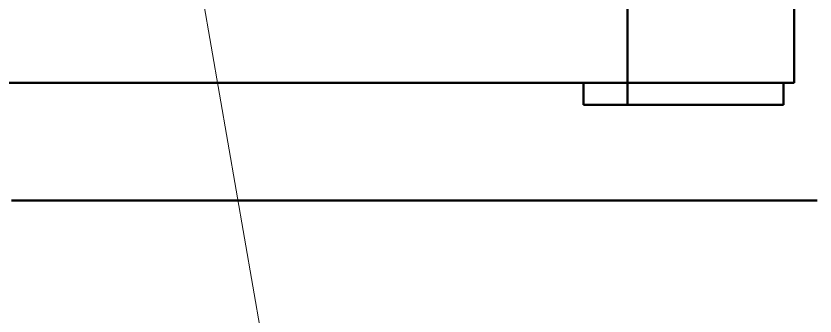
# Model space of a CAD drawing. Header units: millimetres. Extents: x 0 to 900, y 0 to 148.
# Drawn here: x 54 to 72.25, y 34.76 to 41.61 of the extents above; entities that cross this region are included whole.
import ezdxf

# ---------------------------------------------------------------- set-up
doc = ezdxf.new("R2010")
doc.units = ezdxf.units.MM
doc.header["$LTSCALE"] = 0.125
for name, color, linetype, lineweight in [('DIM', 7, 'Continuous', 18), ('SECTION_HATCH', 8, 'Continuous', 13), ('VISIBLE', 7, 'Continuous', 50)]:
    doc.layers.add(name, color=color, linetype=linetype, lineweight=lineweight)

msp = doc.modelspace()

# ---------------------------------------------------------------- hatches: boundary and pattern name
at = {"layer": 'SECTION_HATCH'}
h = msp.add_hatch(color=9, dxfattribs=at)
h.dxf.hatch_style = 1
h.paths.add_polyline_path([(62.443, 40.08), (62.342, 40.08), (62.24, 40.08), (62.138, 40.08), (62.037, 40.08), (61.935, 40.08), (61.833, 40.08), (61.732, 40.08), (61.63, 40.08), (61.528, 40.08), (61.427, 40.08), (61.325, 40.08), (61.223, 40.08), (61.121, 40.08), (61.02, 40.08), (60.918, 40.08), (60.816, 40.08), (60.836, 40.1), (60.938, 40.1), (61.04, 40.1), (61.141, 40.1), (61.243, 40.1), (61.345, 40.1), (61.447, 40.1), (61.548, 40.1), (61.65, 40.1), (61.752, 40.1), (61.853, 40.1), (61.955, 40.1), (62.057, 40.1), (62.158, 40.1), (62.26, 40.1), (62.362, 40.1)])
h = msp.add_hatch(color=9, dxfattribs=at)
h.dxf.hatch_style = 1
h.paths.add_polyline_path([(64.585, 40.1), (64.688, 40.1), (64.79, 40.1), (64.892, 40.1), (64.995, 40.1), (65.097, 40.1), (65.199, 40.1), (65.302, 40.1), (65.404, 40.1), (65.506, 40.1), (65.608, 40.1), (65.711, 40.1), (65.813, 40.1), (65.915, 40.1), (66.018, 40.1), (66.12, 40.1), (66.222, 40.1), (66.202, 40.08), (66.1, 40.08), (65.998, 40.08), (65.895, 40.08), (65.793, 40.08), (65.691, 40.08), (65.588, 40.08), (65.486, 40.08), (65.384, 40.08), (65.282, 40.08), (65.179, 40.08), (65.077, 40.08), (64.975, 40.08), (64.872, 40.08), (64.77, 40.08), (64.668, 40.08)])

# ---------------------------------------------------------------- linework, layer by layer
at = {"layer": 'DIM'}
msp.add_line((61.701, 22.252), (58, 43.58), dxfattribs=at)
at = {"layer": 'VISIBLE'}
for p, q in [((67.967, 40.08), (67.967, 42.58)), ((71.777, 40.08), (71.777, 42.58)), ((40.027, 40.08), (67.967, 40.08)), ((62.443, 40.08), (60.786, 40.08)), ((66.253, 40.08), (64.585, 40.08)), ((66.967, 40.08), (66.967, 39.58)), ((67.97, 40.08), (67.97, 39.58)), ((71.535, 40.08), (71.535, 39.58))]:
    msp.add_line(p, q, dxfattribs=at)
for points in [[(67.967, 40.08), (68.168, 40.08), (68.368, 40.08), (68.569, 40.08), (68.769, 40.08), (68.97, 40.08), (69.17, 40.08), (69.371, 40.08), (69.571, 40.08), (69.772, 40.08), (69.972, 40.08), (70.173, 40.08), (70.374, 40.08), (70.574, 40.08), (70.775, 40.08), (70.975, 40.08), (71.176, 40.08), (71.376, 40.08), (71.577, 40.08), (71.777, 40.08)], [(66.967, 39.58), (67.174, 39.58), (67.382, 39.58), (67.59, 39.58), (67.797, 39.58), (68.005, 39.58), (68.213, 39.58), (68.42, 39.58), (68.628, 39.58), (68.836, 39.58), (69.043, 39.58), (69.251, 39.58), (69.459, 39.58), (69.666, 39.58), (69.874, 39.58), (70.082, 39.58), (70.289, 39.58), (70.497, 39.58), (70.705, 39.58), (70.912, 39.58), (71.12, 39.58), (71.328, 39.58), (71.535, 39.58)], [(53.9, 37.4), (54.1, 37.4), (54.3, 37.4), (54.5, 37.4), (54.7, 37.4), (54.9, 37.4), (55.1, 37.4), (55.3, 37.4), (55.5, 37.4), (55.7, 37.4), (55.9, 37.4), (56.1, 37.4), (56.3, 37.4), (56.5, 37.4), (56.7, 37.4), (56.9, 37.4), (57.1, 37.4), (57.3, 37.4), (57.5, 37.4), (57.7, 37.4), (57.9, 37.4), (58.1, 37.4), (58.3, 37.4), (58.5, 37.4), (58.7, 37.4), (58.9, 37.4), (59.1, 37.4), (59.3, 37.4), (59.5, 37.4), (59.7, 37.4), (59.9, 37.4), (60.1, 37.4), (60.3, 37.4), (60.5, 37.4), (60.7, 37.4), (60.9, 37.4), (61.1, 37.4), (61.301, 37.4), (61.501, 37.4), (61.701, 37.4), (61.901, 37.4), (62.101, 37.4), (62.301, 37.4), (62.501, 37.4), (62.701, 37.4), (62.901, 37.4), (63.101, 37.4), (63.301, 37.4), (63.501, 37.4), (63.701, 37.4), (63.901, 37.4), (64.101, 37.4), (64.301, 37.4), (64.501, 37.4), (64.701, 37.4), (64.901, 37.4), (65.101, 37.4), (65.301, 37.4), (65.501, 37.4), (65.701, 37.4), (65.901, 37.4), (66.101, 37.4), (66.301, 37.4), (66.501, 37.4), (66.701, 37.4), (66.901, 37.4), (67.101, 37.4), (67.301, 37.4), (67.501, 37.4), (67.701, 37.4), (67.901, 37.4), (68.101, 37.4), (68.301, 37.4), (68.501, 37.4), (68.701, 37.4), (68.901, 37.4), (69.101, 37.4), (69.301, 37.4), (69.501, 37.4), (69.701, 37.4), (69.901, 37.4), (70.101, 37.4), (70.301, 37.4), (70.501, 37.4), (70.701, 37.4), (70.901, 37.4), (71.101, 37.4), (71.301, 37.4), (71.501, 37.4), (71.701, 37.4), (71.901, 37.4), (72.101, 37.4), (72.301, 37.4)]]:
    msp.add_lwpolyline(points, dxfattribs=at)

doc.saveas('drawing.dxf')
